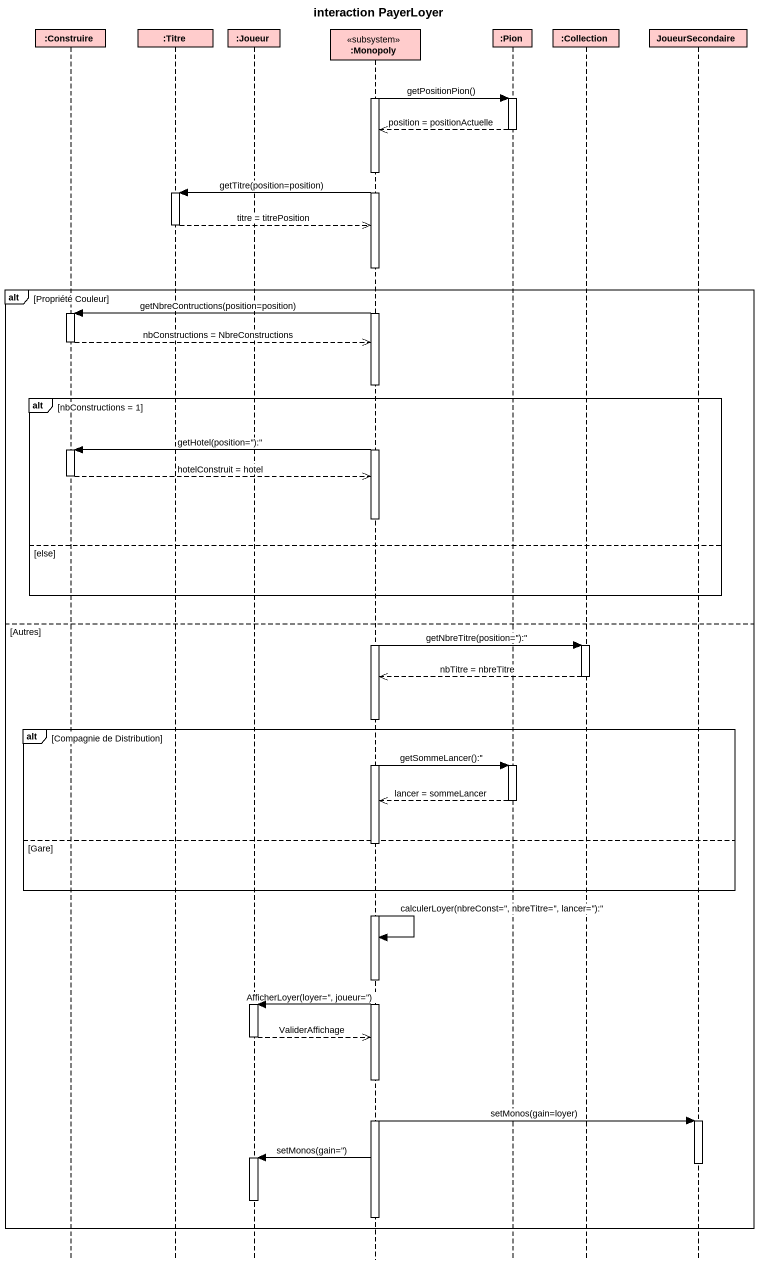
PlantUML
@startuml
title interaction PayerLoyer
hide footbox
participant ":Construire" as Construire #FFCCCC
participant ":Titre" as Titre #FFCCCC
participant ":Joueur" as Joueur #FFCCCC
participant ":Monopoly" as Monopoly <<subsystem>> #FFCCCC
participant ":Pion" as Pion #FFCCCC
participant ":Collection" as Collection #FFCCCC
participant JoueurSecondaire #FFCCCC

activate Monopoly
Monopoly -> Pion : getPositionPion()
activate Pion
Pion -->> Monopoly : position = positionActuelle
deactivate Pion
Monopoly -> Titre : getTitre(position=position)
activate Titre
Titre -->> Monopoly : titre = titrePosition
deactivate Titre
alt Propriété Couleur
  Monopoly -> Construire : getNbreContructions(position=position)
  activate Construire
  Construire -->> Monopoly : nbConstructions = NbreConstructions
  deactivate Construire
  alt nbConstructions = 1
    Monopoly -> Construire : getHotel(position=''):''
    activate Construire
    Construire -->> Monopoly : hotelConstruit = hotel
    deactivate Construire
  else else
  end
else Autres
  Monopoly -> Collection : getNbreTitre(position=''):''
  activate Collection
  Collection -->> Monopoly : nbTitre = nbreTitre
  deactivate Collection
  alt Compagnie de Distribution
    Monopoly -> Pion : getSommeLancer():''
    activate Pion
    Pion -->> Monopoly : lancer = sommeLancer
    deactivate Pion
  else Gare
  end
  Monopoly -> Monopoly : calculerLoyer(nbreConst='', nbreTitre='', lancer=''):''
  Monopoly -> Joueur : AfficherLoyer(loyer='', joueur='')
  activate Joueur
  Joueur -->> Monopoly : ValiderAffichage
  deactivate Joueur
  Monopoly -> JoueurSecondaire : setMonos(gain=loyer)
  activate JoueurSecondaire
  Monopoly -> Joueur : setMonos(gain='')
  activate Joueur
  deactivate JoueurSecondaire
  deactivate Joueur
  deactivate Monopoly
end
@enduml
